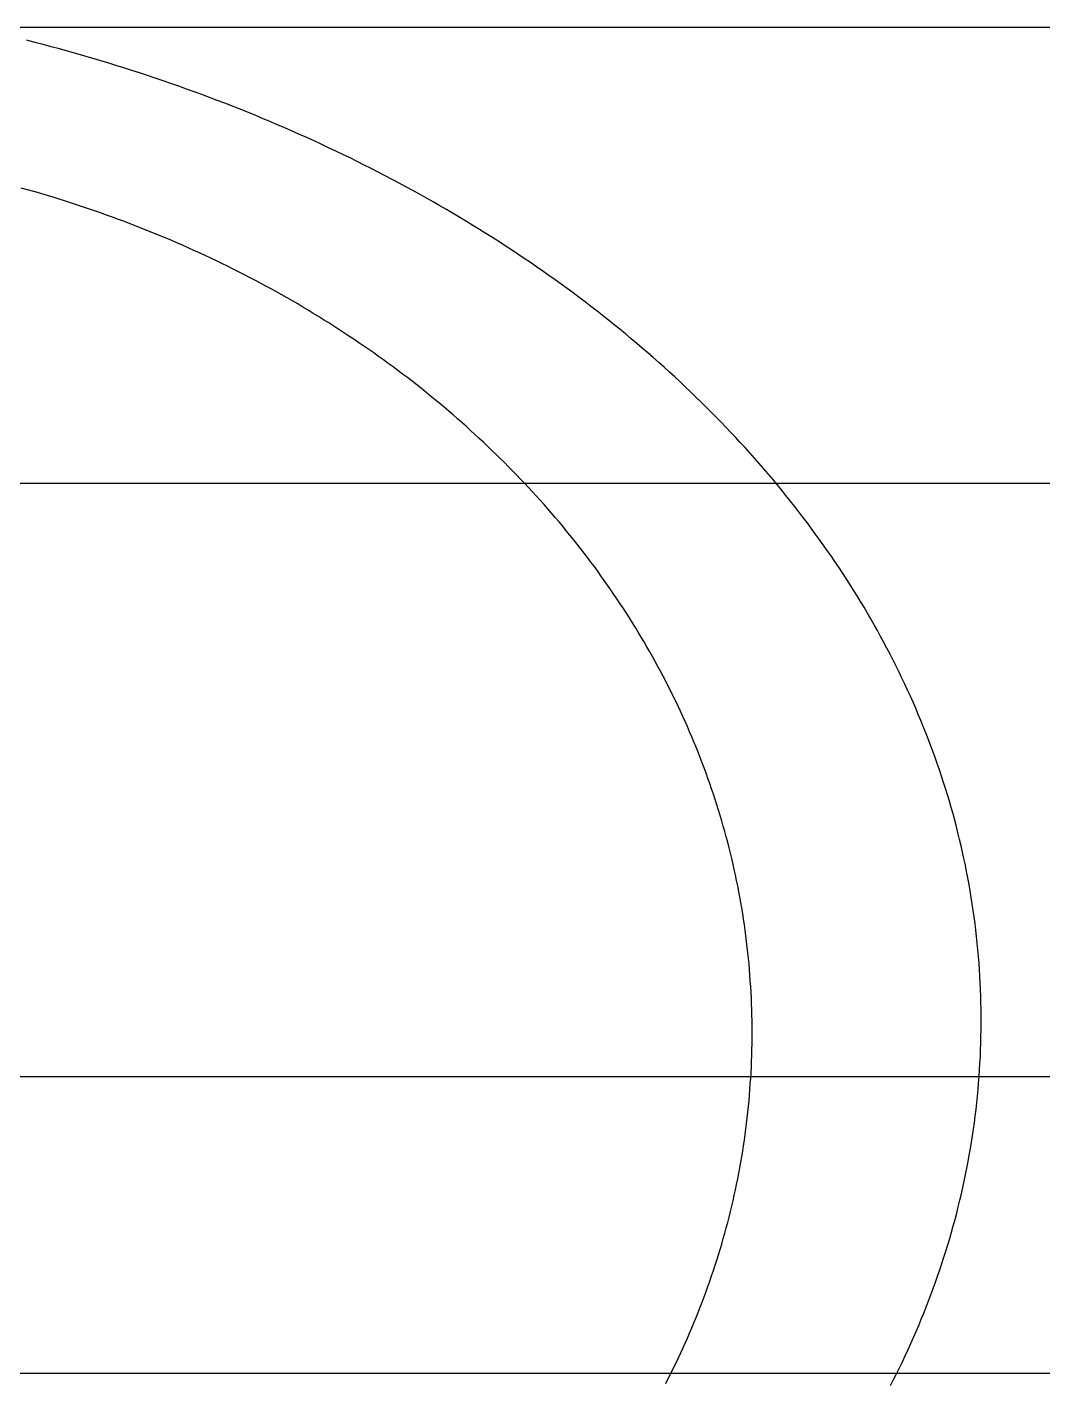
# Model space of a CAD drawing. Header units: millimetres. Extents: x 90740 to 167944, y -39332 to 25855.
# Drawn here: x 100424.9 to 100596.3, y 16700.9 to 16929.4 of the extents above; entities that cross this region are included whole.
import ezdxf

# ---------------------------------------------------------------- set-up
doc = ezdxf.new("R2010")
doc.units = ezdxf.units.MM
doc.layers.add('1__NP___MIESTNOSTIUK', color=7, linetype='Continuous')
doc.layers.add('PODLAHOVKA', color=7, linetype='Continuous')
doc.layers.add('XR$1$STANDARD', color=252, linetype='Continuous', lineweight=25)

# ---------------------------------------------------------------- blocks, each defined once
blk = doc.blocks.new('A$C90b3fe5d')
at = {"layer": 'XR$1$STANDARD', "linetype": 'Continuous', "lineweight": -2}
for p, q in [((1150.51, 20387.81), (1149.13, 20388.17)), ((1151.9, 20387.45), (1150.51, 20387.81)), ((1153.28, 20387.08), (1151.9, 20387.45)), ((1154.65, 20386.71), (1153.28, 20387.08)), ((1156.02, 20386.33), (1154.65, 20386.71)), ((1157.39, 20385.94), (1156.02, 20386.33)), ((1158.75, 20385.55), (1157.39, 20385.94)), ((1160.11, 20385.16), (1158.75, 20385.55)), ((1161.47, 20384.75), (1160.11, 20385.16)), ((1162.82, 20384.34), (1161.47, 20384.75)), ((1164.16, 20383.93), (1162.82, 20384.34)), ((1165.51, 20383.51), (1164.16, 20383.93)), ((1166.84, 20383.08), (1165.51, 20383.51)), ((1168.18, 20382.65), (1166.84, 20383.08)), ((1169.51, 20382.21), (1168.18, 20382.65)), ((1170.83, 20381.77), (1169.51, 20382.21)), ((1172.15, 20381.32), (1170.83, 20381.77)), ((1173.47, 20380.87), (1172.15, 20381.32)), ((1174.78, 20380.41), (1173.47, 20380.87)), ((1176.09, 20379.94), (1174.78, 20380.41)), ((1177.39, 20379.47), (1176.09, 20379.94)), ((1178.69, 20378.99), (1177.39, 20379.47)), ((1179.99, 20378.51), (1178.69, 20378.99)), ((1181.28, 20378.02), (1179.99, 20378.51)), ((1182.56, 20377.53), (1181.28, 20378.02)), ((1183.84, 20377.03), (1182.56, 20377.53)), ((1185.12, 20376.52), (1183.84, 20377.03)), ((1186.39, 20376.01), (1185.12, 20376.52)), ((1187.66, 20375.5), (1186.39, 20376.01)), ((1188.92, 20374.97), (1187.66, 20375.5)), ((1190.17, 20374.45), (1188.92, 20374.97)), ((1191.43, 20373.92), (1190.17, 20374.45)), ((1192.67, 20373.38), (1191.43, 20373.92)), ((1193.92, 20372.84), (1192.67, 20373.38)), ((1195.15, 20372.29), (1193.92, 20372.84)), ((1196.39, 20371.74), (1195.15, 20372.29)), ((1197.61, 20371.18), (1196.39, 20371.74)), ((1198.84, 20370.61), (1197.61, 20371.18)), ((1200.05, 20370.04), (1198.84, 20370.61)), ((1201.27, 20369.47), (1200.05, 20370.04)), ((1202.47, 20368.89), (1201.27, 20369.47)), ((1203.68, 20368.31), (1202.47, 20368.89)), ((1204.87, 20367.72), (1203.68, 20368.31)), ((1206.07, 20367.12), (1204.87, 20367.72)), ((1207.25, 20366.52), (1206.07, 20367.12)), ((1208.44, 20365.92), (1207.25, 20366.52)), ((1209.61, 20365.31), (1208.44, 20365.92)), ((1210.78, 20364.7), (1209.61, 20365.31)), ((1211.95, 20364.08), (1210.78, 20364.7)), ((1213.11, 20363.45), (1211.95, 20364.08)), ((1149.26, 20362.95), (1148.22, 20363.24)), ((1150.31, 20362.65), (1149.26, 20362.95)), ((1151.35, 20362.35), (1150.31, 20362.65)), ((1152.39, 20362.04), (1151.35, 20362.35)), ((1153.42, 20361.73), (1152.39, 20362.04)), ((1154.45, 20361.41), (1153.42, 20361.73)), ((1214.27, 20362.82), (1213.11, 20363.45)), ((1215.42, 20362.19), (1214.27, 20362.82)), ((1216.56, 20361.55), (1215.42, 20362.19)), ((1155.48, 20361.09), (1154.45, 20361.41)), ((1156.51, 20360.76), (1155.48, 20361.09)), ((1157.53, 20360.43), (1156.51, 20360.76)), ((1158.55, 20360.09), (1157.53, 20360.43)), ((1159.57, 20359.74), (1158.55, 20360.09)), ((1160.58, 20359.4), (1159.57, 20359.74)), ((1161.59, 20359.04), (1160.58, 20359.4)), ((1217.7, 20360.9), (1216.56, 20361.55)), ((1218.84, 20360.25), (1217.7, 20360.9)), ((1219.96, 20359.6), (1218.84, 20360.25)), ((1221.09, 20358.94), (1219.96, 20359.6)), ((1162.6, 20358.68), (1161.59, 20359.04)), ((1163.61, 20358.32), (1162.6, 20358.68)), ((1164.61, 20357.95), (1163.61, 20358.32)), ((1165.61, 20357.58), (1164.61, 20357.95)), ((1166.6, 20357.2), (1165.61, 20357.58)), ((1167.59, 20356.82), (1166.6, 20357.2)), ((1222.2, 20358.28), (1221.09, 20358.94)), ((1223.32, 20357.61), (1222.2, 20358.28)), ((1224.42, 20356.94), (1223.32, 20357.61)), ((1168.58, 20356.43), (1167.59, 20356.82)), ((1169.57, 20356.04), (1168.58, 20356.43)), ((1170.55, 20355.64), (1169.57, 20356.04)), ((1171.53, 20355.24), (1170.55, 20355.64)), ((1172.5, 20354.83), (1171.53, 20355.24)), ((1173.48, 20354.42), (1172.5, 20354.83)), ((1225.52, 20356.26), (1224.42, 20356.94)), ((1226.62, 20355.58), (1225.52, 20356.26)), ((1227.71, 20354.89), (1226.62, 20355.58)), ((1228.79, 20354.2), (1227.71, 20354.89)), ((1174.44, 20354), (1173.48, 20354.42)), ((1175.41, 20353.58), (1174.44, 20354)), ((1176.37, 20353.16), (1175.41, 20353.58)), ((1177.33, 20352.73), (1176.37, 20353.16)), ((1178.28, 20352.29), (1177.33, 20352.73)), ((1229.87, 20353.5), (1228.79, 20354.2)), ((1230.94, 20352.8), (1229.87, 20353.5)), ((1232, 20352.09), (1230.94, 20352.8)), ((1179.24, 20351.85), (1178.28, 20352.29)), ((1180.18, 20351.41), (1179.24, 20351.85)), ((1181.13, 20350.96), (1180.18, 20351.41)), ((1182.07, 20350.5), (1181.13, 20350.96)), ((1183, 20350.04), (1182.07, 20350.5)), ((1233.06, 20351.38), (1232, 20352.09)), ((1234.12, 20350.67), (1233.06, 20351.38)), ((1235.17, 20349.95), (1234.12, 20350.67)), ((1183.94, 20349.58), (1183, 20350.04)), ((1184.87, 20349.11), (1183.94, 20349.58)), ((1185.79, 20348.64), (1184.87, 20349.11)), ((1186.72, 20348.17), (1185.79, 20348.64)), ((1187.63, 20347.68), (1186.72, 20348.17)), ((1236.21, 20349.22), (1235.17, 20349.95)), ((1237.25, 20348.49), (1236.21, 20349.22)), ((1238.28, 20347.76), (1237.25, 20348.49)), ((1188.55, 20347.2), (1187.63, 20347.68)), ((1189.46, 20346.71), (1188.55, 20347.2)), ((1190.37, 20346.21), (1189.46, 20346.71)), ((1191.27, 20345.72), (1190.37, 20346.21)), ((1192.17, 20345.21), (1191.27, 20345.72)), ((1239.3, 20347.02), (1238.28, 20347.76)), ((1240.32, 20346.28), (1239.3, 20347.02)), ((1241.33, 20345.54), (1240.32, 20346.28)), ((1193.07, 20344.7), (1192.17, 20345.21)), ((1193.96, 20344.19), (1193.07, 20344.7)), ((1194.85, 20343.68), (1193.96, 20344.19)), ((1195.73, 20343.16), (1194.85, 20343.68)), ((1242.34, 20344.79), (1241.33, 20345.54)), ((1243.34, 20344.03), (1242.34, 20344.79)), ((1244.33, 20343.27), (1243.34, 20344.03)), ((1196.61, 20342.63), (1195.73, 20343.16)), ((1197.49, 20342.1), (1196.61, 20342.63)), ((1198.36, 20341.57), (1197.49, 20342.1)), ((1199.23, 20341.03), (1198.36, 20341.57)), ((1245.32, 20342.51), (1244.33, 20343.27)), ((1246.3, 20341.74), (1245.32, 20342.51)), ((1247.28, 20340.97), (1246.3, 20341.74)), ((1200.09, 20340.49), (1199.23, 20341.03)), ((1200.95, 20339.94), (1200.09, 20340.49)), ((1201.81, 20339.39), (1200.95, 20339.94)), ((1202.66, 20338.84), (1201.81, 20339.39)), ((1203.51, 20338.28), (1202.66, 20338.84)), ((1248.24, 20340.19), (1247.28, 20340.97)), ((1249.21, 20339.41), (1248.24, 20340.19)), ((1250.16, 20338.62), (1249.21, 20339.41)), ((1204.35, 20337.72), (1203.51, 20338.28)), ((1205.19, 20337.15), (1204.35, 20337.72)), ((1206.03, 20336.58), (1205.19, 20337.15)), ((1206.86, 20336), (1206.03, 20336.58)), ((1251.11, 20337.83), (1250.16, 20338.62)), ((1252.06, 20337.04), (1251.11, 20337.83)), ((1252.99, 20336.24), (1252.06, 20337.04)), ((1207.69, 20335.42), (1206.86, 20336)), ((1208.51, 20334.84), (1207.69, 20335.42)), ((1209.33, 20334.25), (1208.51, 20334.84)), ((1210.14, 20333.66), (1209.33, 20334.25)), ((1253.92, 20335.44), (1252.99, 20336.24)), ((1254.85, 20334.64), (1253.92, 20335.44)), ((1255.77, 20333.83), (1254.85, 20334.64)), ((1210.95, 20333.07), (1210.14, 20333.66)), ((1211.76, 20332.47), (1210.95, 20333.07)), ((1212.56, 20331.86), (1211.76, 20332.47)), ((1256.68, 20333.01), (1255.77, 20333.83)), ((1257.58, 20332.19), (1256.68, 20333.01)), ((1258.48, 20331.37), (1257.58, 20332.19)), ((1213.36, 20331.26), (1212.56, 20331.86)), ((1214.15, 20330.64), (1213.36, 20331.26)), ((1214.94, 20330.03), (1214.15, 20330.64)), ((1215.72, 20329.41), (1214.94, 20330.03)), ((1259.37, 20330.55), (1258.48, 20331.37)), ((1260.25, 20329.72), (1259.37, 20330.55)), ((1261.13, 20328.88), (1260.25, 20329.72)), ((1216.5, 20328.79), (1215.72, 20329.41)), ((1217.27, 20328.16), (1216.5, 20328.79)), ((1218.04, 20327.53), (1217.27, 20328.16)), ((1218.81, 20326.9), (1218.04, 20327.53)), ((1262, 20328.04), (1261.13, 20328.88)), ((1262.87, 20327.2), (1262, 20328.04)), ((1219.57, 20326.26), (1218.81, 20326.9)), ((1220.33, 20325.62), (1219.57, 20326.26)), ((1221.08, 20324.97), (1220.33, 20325.62)), ((1263.72, 20326.36), (1262.87, 20327.2)), ((1264.57, 20325.51), (1263.72, 20326.36)), ((1265.42, 20324.65), (1264.57, 20325.51)), ((1221.83, 20324.32), (1221.08, 20324.97)), ((1222.57, 20323.67), (1221.83, 20324.32)), ((1223.31, 20323.01), (1222.57, 20323.67)), ((1224.04, 20322.35), (1223.31, 20323.01)), ((1266.26, 20323.79), (1265.42, 20324.65)), ((1267.09, 20322.93), (1266.26, 20323.79)), ((1267.91, 20322.07), (1267.09, 20322.93)), ((1224.77, 20321.69), (1224.04, 20322.35)), ((1225.49, 20321.02), (1224.77, 20321.69)), ((1226.21, 20320.35), (1225.49, 20321.02)), ((1268.72, 20321.2), (1267.91, 20322.07)), ((1269.53, 20320.33), (1268.72, 20321.2)), ((1226.93, 20319.67), (1226.21, 20320.35)), ((1227.64, 20318.99), (1226.93, 20319.67)), ((1228.34, 20318.31), (1227.64, 20318.99)), ((1229.04, 20317.63), (1228.34, 20318.31)), ((1270.34, 20319.45), (1269.53, 20320.33)), ((1271.13, 20318.57), (1270.34, 20319.45)), ((1271.92, 20317.69), (1271.13, 20318.57)), ((1229.74, 20316.94), (1229.04, 20317.63)), ((1230.43, 20316.24), (1229.74, 20316.94)), ((1231.11, 20315.55), (1230.43, 20316.24)), ((1272.7, 20316.8), (1271.92, 20317.69)), ((1273.47, 20315.91), (1272.7, 20316.8)), ((1231.79, 20314.85), (1231.11, 20315.55)), ((1232.47, 20314.14), (1231.79, 20314.85)), ((1233.14, 20313.44), (1232.47, 20314.14)), ((1274.24, 20315.01), (1273.47, 20315.91)), ((1275, 20314.12), (1274.24, 20315.01)), ((1275.75, 20313.22), (1275, 20314.12)), ((1233.8, 20312.73), (1233.14, 20313.44)), ((1234.47, 20312.01), (1233.8, 20312.73)), ((1235.12, 20311.3), (1234.47, 20312.01)), ((1276.5, 20312.31), (1275.75, 20313.22)), ((1277.23, 20311.4), (1276.5, 20312.31)), ((1277.96, 20310.49), (1277.23, 20311.4)), ((1235.77, 20310.58), (1235.12, 20311.3)), ((1236.42, 20309.85), (1235.77, 20310.58)), ((1237.06, 20309.13), (1236.42, 20309.85)), ((1237.69, 20308.4), (1237.06, 20309.13)), ((1278.69, 20309.57), (1277.96, 20310.49)), ((1279.4, 20308.65), (1278.69, 20309.57)), ((1238.32, 20307.66), (1237.69, 20308.4)), ((1238.95, 20306.93), (1238.32, 20307.66)), ((1239.57, 20306.19), (1238.95, 20306.93)), ((1280.11, 20307.73), (1279.4, 20308.65)), ((1280.81, 20306.81), (1280.11, 20307.73)), ((1281.5, 20305.88), (1280.81, 20306.81)), ((1240.18, 20305.44), (1239.57, 20306.19)), ((1240.79, 20304.7), (1240.18, 20305.44)), ((1241.39, 20303.95), (1240.79, 20304.7)), ((1282.19, 20304.94), (1281.5, 20305.88)), ((1282.87, 20304.01), (1282.19, 20304.94)), ((1241.99, 20303.19), (1241.39, 20303.95)), ((1242.59, 20302.44), (1241.99, 20303.19)), ((1243.17, 20301.68), (1242.59, 20302.44)), ((1283.54, 20303.07), (1282.87, 20304.01)), ((1284.2, 20302.12), (1283.54, 20303.07)), ((1243.76, 20300.92), (1243.17, 20301.68)), ((1244.33, 20300.15), (1243.76, 20300.92)), ((1244.91, 20299.38), (1244.33, 20300.15)), ((1284.86, 20301.18), (1284.2, 20302.12)), ((1285.51, 20300.23), (1284.86, 20301.18)), ((1286.15, 20299.28), (1285.51, 20300.23)), ((1245.47, 20298.61), (1244.91, 20299.38)), ((1246.03, 20297.84), (1245.47, 20298.61)), ((1246.59, 20297.06), (1246.03, 20297.84)), ((1286.78, 20298.32), (1286.15, 20299.28)), ((1287.4, 20297.36), (1286.78, 20298.32)), ((1247.14, 20296.28), (1246.59, 20297.06)), ((1247.68, 20295.49), (1247.14, 20296.28)), ((1248.22, 20294.71), (1247.68, 20295.49)), ((1288.02, 20296.4), (1287.4, 20297.36)), ((1288.63, 20295.43), (1288.02, 20296.4)), ((1289.23, 20294.46), (1288.63, 20295.43)), ((1248.76, 20293.92), (1248.22, 20294.71)), ((1249.28, 20293.12), (1248.76, 20293.92)), ((1249.81, 20292.33), (1249.28, 20293.12)), ((1289.82, 20293.49), (1289.23, 20294.46)), ((1290.41, 20292.52), (1289.82, 20293.49)), ((1250.32, 20291.53), (1249.81, 20292.33)), ((1250.83, 20290.73), (1250.32, 20291.53)), ((1290.99, 20291.54), (1290.41, 20292.52)), ((1291.56, 20290.56), (1290.99, 20291.54)), ((1251.34, 20289.92), (1250.83, 20290.73)), ((1251.84, 20289.12), (1251.34, 20289.92)), ((1252.33, 20288.31), (1251.84, 20289.12)), ((1292.12, 20289.58), (1291.56, 20290.56)), ((1292.67, 20288.59), (1292.12, 20289.58)), ((1293.22, 20287.6), (1292.67, 20288.59)), ((1252.82, 20287.49), (1252.33, 20288.31)), ((1253.3, 20286.68), (1252.82, 20287.49)), ((1253.78, 20285.86), (1253.3, 20286.68)), ((1293.76, 20286.61), (1293.22, 20287.6)), ((1294.29, 20285.61), (1293.76, 20286.61)), ((1254.25, 20285.04), (1253.78, 20285.86)), ((1254.72, 20284.22), (1254.25, 20285.04)), ((1255.18, 20283.39), (1254.72, 20284.22)), ((1294.81, 20284.61), (1294.29, 20285.61)), ((1295.32, 20283.61), (1294.81, 20284.61)), ((1255.63, 20282.56), (1255.18, 20283.39)), ((1256.08, 20281.73), (1255.63, 20282.56)), ((1256.52, 20280.89), (1256.08, 20281.73)), ((1295.83, 20282.6), (1295.32, 20283.61)), ((1296.32, 20281.6), (1295.83, 20282.6)), ((1256.96, 20280.06), (1256.52, 20280.89)), ((1257.39, 20279.22), (1256.96, 20280.06)), ((1296.81, 20280.59), (1296.32, 20281.6)), ((1297.29, 20279.57), (1296.81, 20280.59)), ((1297.76, 20278.56), (1297.29, 20279.57)), ((1257.81, 20278.37), (1257.39, 20279.22)), ((1258.23, 20277.53), (1257.81, 20278.37)), ((1258.64, 20276.68), (1258.23, 20277.53)), ((1298.23, 20277.54), (1297.76, 20278.56)), ((1298.68, 20276.52), (1298.23, 20277.54)), ((1259.05, 20275.83), (1258.64, 20276.68)), ((1259.45, 20274.98), (1259.05, 20275.83)), ((1259.84, 20274.12), (1259.45, 20274.98)), ((1299.13, 20275.49), (1298.68, 20276.52)), ((1299.57, 20274.47), (1299.13, 20275.49)), ((1260.23, 20273.26), (1259.84, 20274.12)), ((1260.61, 20272.4), (1260.23, 20273.26)), ((1300, 20273.44), (1299.57, 20274.47)), ((1300.42, 20272.4), (1300, 20273.44)), ((1260.98, 20271.54), (1260.61, 20272.4)), ((1261.35, 20270.68), (1260.98, 20271.54)), ((1261.72, 20269.81), (1261.35, 20270.68)), ((1300.84, 20271.37), (1300.42, 20272.4)), ((1301.24, 20270.33), (1300.84, 20271.37)), ((1301.64, 20269.29), (1301.24, 20270.33)), ((1262.07, 20268.94), (1261.72, 20269.81)), ((1262.42, 20268.07), (1262.07, 20268.94)), ((1262.77, 20267.19), (1262.42, 20268.07)), ((1302.03, 20268.25), (1301.64, 20269.29)), ((1302.41, 20267.2), (1302.03, 20268.25)), ((1263.11, 20266.31), (1262.77, 20267.19)), ((1263.44, 20265.43), (1263.11, 20266.31)), ((1302.78, 20266.16), (1302.41, 20267.2)), ((1303.14, 20265.1), (1302.78, 20266.16)), ((1263.76, 20264.55), (1263.44, 20265.43)), ((1264.08, 20263.67), (1263.76, 20264.55)), ((1264.4, 20262.78), (1264.08, 20263.67)), ((1303.49, 20264.05), (1303.14, 20265.1)), ((1303.84, 20263), (1303.49, 20264.05)), ((1264.7, 20261.89), (1264.4, 20262.78)), ((1265, 20261), (1264.7, 20261.89)), ((1304.17, 20261.94), (1303.84, 20263)), ((1304.5, 20260.88), (1304.17, 20261.94)), ((1265.3, 20260.11), (1265, 20261)), ((1265.58, 20259.21), (1265.3, 20260.11)), ((1265.86, 20258.32), (1265.58, 20259.21)), ((1304.82, 20259.82), (1304.5, 20260.88)), ((1305.13, 20258.75), (1304.82, 20259.82)), ((1266.14, 20257.42), (1265.86, 20258.32)), ((1266.41, 20256.51), (1266.14, 20257.42)), ((1266.67, 20255.61), (1266.41, 20256.51)), ((1305.43, 20257.68), (1305.13, 20258.75)), ((1305.72, 20256.61), (1305.43, 20257.68)), ((1306, 20255.54), (1305.72, 20256.61)), ((1266.92, 20254.7), (1266.67, 20255.61)), ((1267.17, 20253.8), (1266.92, 20254.7)), ((1306.27, 20254.47), (1306, 20255.54)), ((1306.54, 20253.39), (1306.27, 20254.47)), ((1267.41, 20252.89), (1267.17, 20253.8)), ((1267.65, 20251.97), (1267.41, 20252.89)), ((1267.87, 20251.06), (1267.65, 20251.97)), ((1306.79, 20252.31), (1306.54, 20253.39)), ((1307.04, 20251.23), (1306.79, 20252.31)), ((1268.1, 20250.14), (1267.87, 20251.06)), ((1268.31, 20249.22), (1268.1, 20250.14)), ((1307.28, 20250.15), (1307.04, 20251.23)), ((1307.51, 20249.06), (1307.28, 20250.15)), ((1268.52, 20248.3), (1268.31, 20249.22)), ((1268.72, 20247.38), (1268.52, 20248.3)), ((1268.91, 20246.46), (1268.72, 20247.38)), ((1307.73, 20247.97), (1307.51, 20249.06)), ((1307.94, 20246.88), (1307.73, 20247.97)), ((1269.1, 20245.53), (1268.91, 20246.46)), ((1269.28, 20244.6), (1269.1, 20245.53)), ((1308.14, 20245.79), (1307.94, 20246.88)), ((1308.33, 20244.7), (1308.14, 20245.79)), ((1269.46, 20243.67), (1269.28, 20244.6)), ((1269.62, 20242.74), (1269.46, 20243.67)), ((1308.51, 20243.6), (1308.33, 20244.7)), ((1308.68, 20242.5), (1308.51, 20243.6)), ((1269.78, 20241.81), (1269.62, 20242.74)), ((1269.94, 20240.87), (1269.78, 20241.81)), ((1270.08, 20239.93), (1269.94, 20240.87)), ((1308.85, 20241.4), (1308.68, 20242.5)), ((1309, 20240.3), (1308.85, 20241.4)), ((1270.22, 20238.99), (1270.08, 20239.93)), ((1270.36, 20238.05), (1270.22, 20238.99)), ((1309.15, 20239.2), (1309, 20240.3)), ((1309.28, 20238.09), (1309.15, 20239.2)), ((1270.48, 20237.11), (1270.36, 20238.05)), ((1270.6, 20236.17), (1270.48, 20237.11)), ((1270.71, 20235.22), (1270.6, 20236.17)), ((1309.41, 20236.98), (1309.28, 20238.09)), ((1309.53, 20235.87), (1309.41, 20236.98)), ((1270.82, 20234.27), (1270.71, 20235.22)), ((1270.92, 20233.32), (1270.82, 20234.27)), ((1309.63, 20234.76), (1309.53, 20235.87)), ((1309.73, 20233.65), (1309.63, 20234.76)), ((1271.01, 20232.37), (1270.92, 20233.32)), ((1271.09, 20231.42), (1271.01, 20232.37)), ((1271.17, 20230.46), (1271.09, 20231.42)), ((1309.82, 20232.53), (1309.73, 20233.65)), ((1309.9, 20231.41), (1309.82, 20232.53)), ((1309.97, 20230.29), (1309.9, 20231.41)), ((1271.23, 20229.51), (1271.17, 20230.46)), ((1271.3, 20228.55), (1271.23, 20229.51)), ((1310.03, 20229.17), (1309.97, 20230.29)), ((1310.08, 20228.05), (1310.03, 20229.17)), ((1271.35, 20227.59), (1271.3, 20228.55)), ((1271.4, 20226.63), (1271.35, 20227.59)), ((1310.12, 20226.92), (1310.08, 20228.05)), ((1310.15, 20225.8), (1310.12, 20226.92)), ((1271.44, 20225.66), (1271.4, 20226.63)), ((1271.47, 20224.7), (1271.44, 20225.66)), ((1271.5, 20223.74), (1271.47, 20224.7)), ((1310.17, 20224.67), (1310.15, 20225.8)), ((1310.18, 20223.54), (1310.17, 20224.67)), ((1271.52, 20222.77), (1271.5, 20223.74)), ((1271.53, 20221.8), (1271.52, 20222.77)), ((1310.17, 20221.27), (1310.18, 20222.41)), ((1310.18, 20222.41), (1310.18, 20223.54)), ((1271.53, 20220.83), (1271.53, 20221.8)), ((1271.53, 20219.86), (1271.53, 20220.83)), ((1310.12, 20219.02), (1310.15, 20220.14)), ((1310.15, 20220.14), (1310.17, 20221.27)), ((1271.47, 20216.96), (1271.5, 20217.92)), ((1271.5, 20217.92), (1271.52, 20218.89)), ((1271.52, 20218.89), (1271.53, 20219.86)), ((1310.04, 20216.76), (1310.08, 20217.89)), ((1310.08, 20217.89), (1310.12, 20219.02)), ((1271.4, 20215.03), (1271.44, 20215.99)), ((1271.44, 20215.99), (1271.47, 20216.96)), ((1309.91, 20214.52), (1309.98, 20215.64)), ((1309.98, 20215.64), (1310.04, 20216.76)), ((1271.23, 20212.15), (1271.3, 20213.11)), ((1271.3, 20213.11), (1271.35, 20214.07)), ((1271.35, 20214.07), (1271.4, 20215.03)), ((1309.75, 20212.28), (1309.83, 20213.4)), ((1309.83, 20213.4), (1309.91, 20214.52)), ((1271.09, 20210.24), (1271.17, 20211.2)), ((1271.17, 20211.2), (1271.23, 20212.15)), ((1309.55, 20210.05), (1309.65, 20211.17)), ((1309.65, 20211.17), (1309.75, 20212.28)), ((1270.92, 20208.34), (1271.01, 20209.29)), ((1271.01, 20209.29), (1271.09, 20210.24)), ((1309.31, 20207.83), (1309.43, 20208.94)), ((1309.43, 20208.94), (1309.55, 20210.05)), ((1270.6, 20205.49), (1270.71, 20206.44)), ((1270.71, 20206.44), (1270.82, 20207.39)), ((1270.82, 20207.39), (1270.92, 20208.34)), ((1309.03, 20205.62), (1309.17, 20206.72)), ((1309.17, 20206.72), (1309.31, 20207.83)), ((1270.36, 20203.61), (1270.48, 20204.55)), ((1270.48, 20204.55), (1270.6, 20205.49)), ((1308.71, 20203.41), (1308.88, 20204.51)), ((1308.88, 20204.51), (1309.03, 20205.62)), ((1269.94, 20200.79), (1270.08, 20201.72)), ((1270.08, 20201.72), (1270.22, 20202.66)), ((1270.22, 20202.66), (1270.36, 20203.61)), ((1308.36, 20201.22), (1308.54, 20202.31)), ((1308.54, 20202.31), (1308.71, 20203.41)), ((1269.62, 20198.92), (1269.78, 20199.85)), ((1269.78, 20199.85), (1269.94, 20200.79)), ((1307.97, 20199.03), (1308.17, 20200.12)), ((1308.17, 20200.12), (1308.36, 20201.22)), ((1269.28, 20197.06), (1269.46, 20197.99)), ((1269.46, 20197.99), (1269.62, 20198.92)), ((1307.55, 20196.85), (1307.76, 20197.94)), ((1307.76, 20197.94), (1307.97, 20199.03)), ((1268.72, 20194.28), (1268.91, 20195.2)), ((1268.91, 20195.2), (1269.1, 20196.13)), ((1269.1, 20196.13), (1269.28, 20197.06)), ((1307.08, 20194.67), (1307.32, 20195.76)), ((1307.32, 20195.76), (1307.55, 20196.85)), ((1268.31, 20192.43), (1268.52, 20193.35)), ((1268.52, 20193.35), (1268.72, 20194.28)), ((1306.58, 20192.51), (1306.84, 20193.59)), ((1306.84, 20193.59), (1307.08, 20194.67)), ((1267.65, 20189.68), (1267.87, 20190.6)), ((1267.87, 20190.6), (1268.1, 20191.52)), ((1268.1, 20191.52), (1268.31, 20192.43)), ((1305.77, 20189.29), (1306.05, 20190.36)), ((1306.05, 20190.36), (1306.32, 20191.43)), ((1306.32, 20191.43), (1306.58, 20192.51)), ((1267.17, 20187.86), (1267.41, 20188.77)), ((1267.41, 20188.77), (1267.65, 20189.68)), ((1305.18, 20187.15), (1305.48, 20188.21)), ((1305.48, 20188.21), (1305.77, 20189.29)), ((1266.41, 20185.14), (1266.67, 20186.05)), ((1266.67, 20186.05), (1266.92, 20186.95)), ((1266.92, 20186.95), (1267.17, 20187.86)), ((1304.55, 20185.02), (1304.87, 20186.08)), ((1304.87, 20186.08), (1305.18, 20187.15)), ((1265.86, 20183.34), (1266.14, 20184.24)), ((1266.14, 20184.24), (1266.41, 20185.14)), ((1303.89, 20182.9), (1304.23, 20183.95)), ((1304.23, 20183.95), (1304.55, 20185.02)), ((1265, 20180.66), (1265.3, 20181.55)), ((1265.3, 20181.55), (1265.58, 20182.44)), ((1265.58, 20182.44), (1265.86, 20183.34)), ((1303.2, 20180.78), (1303.55, 20181.84)), ((1303.55, 20181.84), (1303.89, 20182.9)), ((1264.08, 20177.99), (1264.4, 20178.88)), ((1264.4, 20178.88), (1264.7, 20179.76)), ((1264.7, 20179.76), (1265, 20180.66)), ((1302.47, 20178.68), (1302.84, 20179.73)), ((1302.84, 20179.73), (1303.2, 20180.78)), ((1263.44, 20176.22), (1263.76, 20177.11)), ((1263.76, 20177.11), (1264.08, 20177.99)), ((1301.31, 20175.55), (1301.7, 20176.59)), ((1301.7, 20176.59), (1302.09, 20177.64)), ((1302.09, 20177.64), (1302.47, 20178.68)), ((1262.42, 20173.59), (1262.77, 20174.47)), ((1262.77, 20174.47), (1263.11, 20175.34)), ((1263.11, 20175.34), (1263.44, 20176.22)), ((1300.49, 20173.48), (1300.9, 20174.51)), ((1300.9, 20174.51), (1301.31, 20175.55)), ((1261.72, 20171.85), (1262.07, 20172.72)), ((1262.07, 20172.72), (1262.42, 20173.59)), ((1299.64, 20171.41), (1300.07, 20172.44)), ((1300.07, 20172.44), (1300.49, 20173.48)), ((1260.61, 20169.25), (1260.98, 20170.12)), ((1260.98, 20170.12), (1261.35, 20170.98)), ((1261.35, 20170.98), (1261.72, 20171.85)), ((1298.76, 20169.36), (1299.2, 20170.39)), ((1299.2, 20170.39), (1299.64, 20171.41)), ((1259.45, 20166.68), (1259.84, 20167.54)), ((1259.84, 20167.54), (1260.23, 20168.39)), ((1260.23, 20168.39), (1260.61, 20169.25)), ((1297.84, 20167.32), (1298.3, 20168.34)), ((1298.3, 20168.34), (1298.76, 20169.36)), ((1258.64, 20164.98), (1259.05, 20165.83)), ((1259.05, 20165.83), (1259.45, 20166.68)), ((1296.4, 20164.28), (1296.89, 20165.29)), ((1296.89, 20165.29), (1297.37, 20166.3)), ((1297.37, 20166.3), (1297.84, 20167.32)), ((1257.39, 20162.44), (1257.81, 20163.28)), ((1257.81, 20163.28), (1258.23, 20164.13)), ((1258.23, 20164.13), (1258.64, 20164.98)), ((1295.4, 20162.26), (1295.91, 20163.27)), ((1295.91, 20163.27), (1296.4, 20164.28)), ((1256.96, 20161.6), (1257.39, 20162.44)), ((1294.89, 20161.26), (1295.4, 20162.26))]:
    blk.add_line(p, q, dxfattribs=at)

msp = doc.modelspace()

# ---------------------------------------------------------------- linework, layer by layer
at = {"layer": '1__NP___MIESTNOSTIUK', "color": 18}
for p, q in [((100335.96, 16929.38), (101835.96, 16929.38)), ((100335.96, 16702.38), (101835.96, 16702.38)), ((100335.96, 16702.38), (101835.96, 16702.38))]:
    msp.add_line(p, q, dxfattribs=at)
at = {"layer": 'PODLAHOVKA', "color": 12, "ltscale": 5}
msp.add_lwpolyline([(103611.85, 16852.38), (100157.74, 16852.38), (100146.63, 16847.78), (100121.15, 16822.3), (100117.89, 16814.45), (100117.89, 16790.32), (100121.15, 16782.46), (100146.63, 16756.98), (100157.74, 16752.38), (102106.82, 16752.38)], dxfattribs=at)

# ---------------------------------------------------------------- block references
at = {"linetype": 'Continuous'}
msp.add_blockref('A$C90b3fe5d', (99275.67, -3461), dxfattribs=at)

doc.saveas('drawing.dxf')
